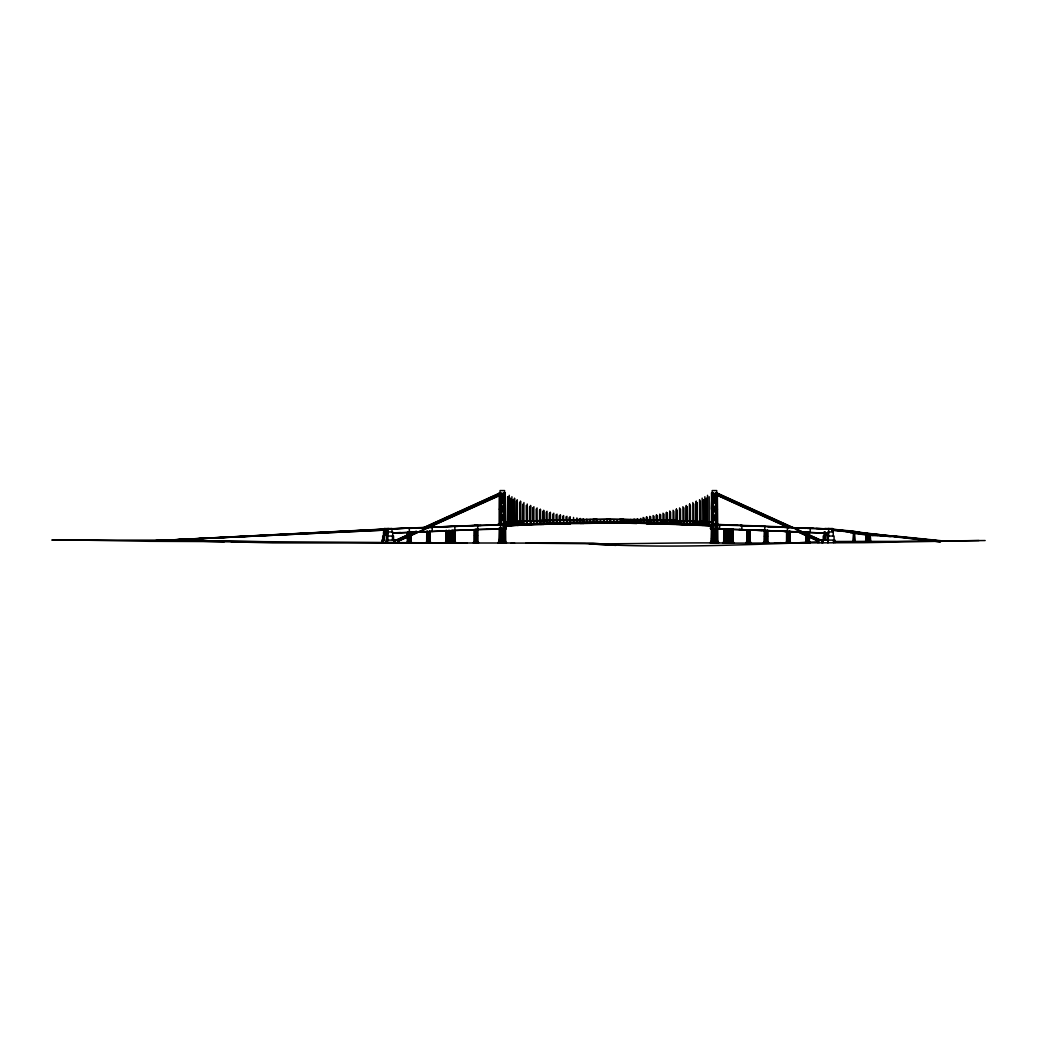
<?xml version="1.0" encoding="UTF-8"?>
<svg xmlns="http://www.w3.org/2000/svg" width="1037" height="1037" viewBox="0 0 1037 1037"><rect width="100%" height="100%" fill="white"/><g stroke="black" fill="none" stroke-linecap="round" stroke-linejoin="round"><path stroke-width="1.5" d="M502.323 509.323L502.323 508.35M503.891 538.047L503.502 540.238L503.049 539.305L502.051 540.238L501.117 538.372L500.197 540.238L500.664 539.305M504.436 537.736L502.18 533.588L503.891 529.7L502.712 533.588L504.436 538.047L500.197 538.047M714.999 499.588L714.999 500.871L713.91 500.871L713.91 499.588L714.999 499.886M715.569 539.305L715.102 540.238L716.036 538.047M499.691 509.232L499.782 493.443M500.612 492.964L499.497 493.055L500.612 492.718M398.571 540.912L505.136 493.055L503.697 493.055L504.371 492.692L505.188 492.821L505.732 542.26M606.632 519.278L623.237 519.68M606.515 519.278L623.548 519.368L623.522 523.218L610.119 523.115L610.132 519.278L593.216 519.368L593.527 522.894M579.968 519.537L596.988 519.368L596.871 523.218L610.274 523.115L596.858 522.868L596.755 519.939L596.845 522.039M610.119 523.115L610.287 519.278L593.527 519.68M711.823 509.232L711.693 492.821L713.067 493.055M711.46 523.257L711.589 492.821L712.756 492.964L711.965 492.718M716.01 493.055L717.28 493.055L715.841 493.055L717.215 492.821L717.176 542.26M642.046 520.043L619.776 519.368L650.056 519.783L650.03 523.633L633.011 523.037M623.185 521.676L649.706 522.441L583.39 521.844L503.256 524.696L509.4 524.061M636.77 523.387L606.502 522.778L636.77 523.387L636.809 519.537M499.315 524.813L499.445 492.821L500.521 492.718M500.288 492.938L499.562 492.821L499.575 524.813M503.101 542.26L503.645 492.821L504.462 492.692L505.032 542.26M504.163 492.964L503.515 509.232M649.888 523.296L663.278 523.957L646.258 523.633L659.675 523.62L659.688 522.791M646.284 520.133L658.21 520.068M715.245 542.26L715.789 492.821L716.593 492.692L717.332 492.821L717.863 542.26M716.308 492.964L715.66 509.232M678.665 524.229L686.157 524.826L659.519 523.957L667.297 523.711L667.297 513.185L667.297 522.894M662.98 522.415L713.521 524.709L651.197 522.13M659.519 523.62L676.539 524.022L663.136 523.957L663.304 520.107L649.914 519.783M710.643 524.709L710.539 528.792L718.9 528.961C723.191 522.479 709.723 522.039 713.223 528.792M853.62 541.923L853.827 533.498M832.97 530.088L832.892 532.033M672.78 520.846L689.864 520.989M661.01 520.496L689.812 520.989L689.774 524.826L676.383 524.359L676.409 520.509L663.317 520.107M719.211 524.541L742.012 525.305L741.688 529.713L717.734 529.013M866.31 541.923L866.517 535.014M869.252 541.923L869.46 535.014M705.082 522.142L699.288 521.533L711.538 521.935L713.793 525.889L686.014 524.826L693.831 524.618L693.727 504.021M828.278 533.316L761.806 530.348M764.515 542.39L764.813 526.148L740.457 525.357M784.516 527.405L828.278 528.883M784.581 531.475L810.053 532.461L810.403 528.053M699.275 521.883L711.758 522.285L713.806 525.552L702.879 525.383L703.06 521.533L689.67 520.989M807.317 528.39L813.28 528.326M807.356 532.461L828.382 533.096M498.901 542.26L499.315 527.937M711.045 542.26L711.46 527.937M711.732 542.26L711.823 528.144M715.932 542.26L716.036 493.443M881.359 535.364L940.52 541.871L832.102 529.064M881.619 535.364L889.902 536.712L892.533 536.129L885.624 535.157M885.339 535.481L869.615 534.664M859.608 532.798L850.69 531.618L850.586 532.888L868.41 535.248L882.513 536.025L874.385 534.314L885.611 535.494M874.619 535.299L870.056 534.146M877.808 535.429L871.184 534.198M878.909 534.833L873.063 534.82M874.36 534.651L879.246 534.509M891.522 536.103L942.711 541.262M892.3 536.129L884.367 536.09L892.533 536.129M866.634 534.275L837.17 530.166L848.422 530.685M837.416 530.166L844.325 531.54M858.416 532.979L831.518 529.596M855.006 532.422L840.748 530.231M837.17 530.166L841.007 529.894M845.272 531.566L848.396 531.022M847.138 531.618L838.246 530.179M850.405 531.268L855.395 531.462M851.727 532.292L845.311 530.931M873.465 533.861L873.011 535.455L854.955 533.057L855.045 531.787L847.19 530.983M892.559 535.792L942.944 540.925L939.678 540.886M500.197 525.487L500.171 492.692L500.236 509.232L499.315 509.232M500.054 493.443L500.054 490.566L504.578 490.566L504.397 540.757L504.371 492.692L504.539 493.443M712.315 492.692L712.212 524.748M716.515 492.692L716.541 509.232L717.461 509.232M504.021 492.964L504.721 492.718M711.965 492.964L713.015 492.821M716.165 492.964L716.865 492.718M386.036 542.662L386.036 540.096L398.973 540.096L398.973 542.662L381.81 542.662L381.81 540.096L384.442 540.096L384.831 533.64L387.657 533.64M825.4 540.096L825.776 533.64L828.615 533.64M427.361 541.923L429.875 536.22M448.723 535.701L446.208 541.923L454.828 541.923L452.313 535.701L454.906 530.892L446.286 530.892L448.801 535.701M449.034 535.701L446.519 541.923L451.847 535.701L446.416 530.892M452.002 541.923L454.53 535.701L451.821 533.238L454.634 530.892L452.08 535.701L454.53 541.923L449.112 535.701L446.597 530.892M452.313 541.923L454.828 535.701M477.085 535.701L474.57 541.923L477.655 541.923M474.881 541.923L477.396 535.701M726.509 529.492L723.995 535.701L732.692 535.701L730.178 541.923M726.898 541.923L724.37 535.701L729.75 529.492L732.303 535.701L729.867 541.923L724.228 535.701L726.82 529.492M732.303 529.492L729.789 535.701L724.383 541.923L726.898 535.701L724.293 529.492L729.75 535.701L732.381 541.923L726.976 535.701L732.485 529.492L723.995 529.492L726.509 535.701L724.072 541.923L732.692 541.923L730.178 535.701L732.615 529.492M747.107 541.923L749.621 535.701L747.029 530.348L749.855 530.348L747.34 535.701M747.405 541.923L749.932 535.701L747.34 530.348M764.593 541.923L767.121 536.22L764.515 530.853L767.354 530.853L764.826 536.22M764.904 541.923L767.432 536.22L764.826 530.853M786.889 541.923L789.416 536.22L786.811 531.748L789.65 531.748L787.122 536.22L789.727 541.923L786.603 541.923M787.2 541.923L789.727 536.22L786.811 536.22L789.416 541.923M503.891 504.358L502.18 500.223L504.436 496.334L500.197 496.308L501.921 500.223L500.197 504.358L500.962 504.436L500.197 505.084L501.921 508.973L500.197 513.121L502.452 508.973L500.741 505.084M503.71 506.108L502.038 508.661L500.275 504.669L502.051 500.521L504.202 504.993M500.741 504.358L502.452 500.223L500.197 496.334M502.582 508.661L500.819 504.669L502.582 500.521M500.301 513.484L502.582 509.271L504.332 513.484L502.582 517.411L500.197 513.419M502.582 517.411L500.819 513.419L502.582 509.271M501.921 517.722L500.197 521.87L502.452 517.722L500.197 513.833L501.921 517.722L502.712 517.722L504.436 513.833L502.18 517.722L504.436 521.87L502.712 517.722M502.051 518.02L500.197 522.479L502.582 518.02L504.436 522.479L502.582 518.02M501.921 533.588L500.197 537.736L502.452 533.588L500.197 529.7L501.921 533.588L502.712 533.588M500.327 538.047L502.051 533.886L504.306 538.047M500.871 538.047L502.582 533.886M716.321 496.308L712.341 496.308L714.052 500.223L712.341 504.358L713.106 504.993L712.341 505.084L714.052 508.973L712.341 513.121L713.923 510.58M715.854 506.108L714.182 508.661L712.419 504.669L714.182 500.521L714.869 500.871M712.886 504.358L714.454 499.886M714.726 500.521L712.989 504.721L714.726 508.661M714.869 517.1L714.182 517.411L712.419 513.419L714.182 509.271L714.869 509.634M714.454 509.323L712.886 505.084M714.726 509.271L712.989 513.484L714.726 517.411M713.923 516.206L712.341 513.833L714.052 517.722L712.341 521.87L714.454 517.398M714.182 518.02L712.341 522.479L714.726 518.02L716.036 522.479M715.906 538.047L712.341 529.7L714.052 533.588L712.341 537.736L713.923 535.209M712.471 538.047L714.182 533.886L714.869 534.249M713.002 538.047L714.726 533.886M477.163 530.037L474.648 535.701L477.085 541.923M767.043 530.853L764.515 536.22L767.432 536.22M503.697 497.397L502.038 499.912L503.645 496.308M503.891 505.084L502.18 508.973L504.436 513.121L502.712 508.973L504.436 505.084L503.671 504.993L504.436 504.358L502.712 500.223L503.904 497.514M502.051 508.661L503.813 504.669L502.038 500.521M502.051 517.411L503.813 513.419L502.038 509.271M500.197 529.298L504.436 529.298L502.582 533.29L503.813 529.298M714.869 499.588L714.182 499.912L715.776 496.308M716.036 496.334L714.312 500.223L716.036 504.358M716.048 503.101L714.856 500.223L716.048 497.514M714.182 508.661L716.036 504.669M716.036 505.084L714.312 508.973L716.036 513.121M716.048 511.85L714.856 508.973L716.048 506.263M714.182 517.411L716.036 513.419M716.036 513.833L714.312 517.722L716.036 521.87M716.048 520.6L714.856 517.722L716.048 515.026M714.869 532.966L714.182 533.29L715.945 529.298M716.036 529.7L714.312 533.588L716.036 537.736M716.048 536.479L714.856 533.588L716.048 530.892M749.544 530.348L747.029 535.701L749.932 535.701M408.034 541.923L410.548 537.205L408.111 532.733M806.216 541.923L808.73 537.205L806.138 532.733L808.964 532.733L806.449 537.205M806.527 541.923L809.041 537.205L806.449 532.733M429.564 536.22L427.05 541.923L430.135 541.923M502.582 540.238L502.128 539.305L501.117 540.238L502.051 538.372L502.971 540.238M502.051 540.238L502.971 538.372L503.425 539.305M713.806 540.238L713.339 539.305L712.341 540.238L713.262 538.372L714.726 540.238L714.26 539.305L713.262 540.238L714.182 538.372L715.102 540.238M714.182 540.238L715.102 538.372L716.036 540.238M714.726 540.238L714.649 539.305M448.723 541.923L446.208 535.701L448.801 530.892M407.8 537.205L410.328 532.733M408.111 537.205L410.626 532.733L407.8 532.733L410.328 537.205L407.722 541.923L410.821 541.923M429.564 541.923L427.05 536.22L429.642 531.748M427.438 536.22L429.953 531.748L427.127 531.748L429.642 536.22M786.811 536.22L789.338 531.748M503.891 493.806L502.66 495.958L501.441 493.806L500.197 495.958L504.436 495.958M716.036 493.806L714.804 495.958L713.573 493.806L712.341 495.958L716.567 495.958M808.666 532.733L806.138 537.205L809.041 537.205M502.958 525.552L505.239 521.935L553.602 520.107L540.225 520.846M503.23 525.539L505.019 522.285L517.476 521.533M530.529 520.989L517.243 521.883L517.515 525.383L506.6 525.889L508.856 521.935L517.346 521.883M499.575 527.937L500.197 540.757L503.723 540.562M500.832 542.26L500.91 540.562M711.46 538.851L712.212 538.851L712.341 540.757L716.398 540.562M712.756 527.885L713.041 540.562M446.377 541.923L451.704 535.701M449.112 541.923L454.595 535.701L452.08 530.892M724.267 535.701L729.607 529.492M726.976 541.923L732.303 535.701L727.015 529.492M727.118 541.923L732.459 535.701M451.886 530.892L446.416 535.701L451.847 541.923M449.151 535.701L451.963 533.238L454.634 535.701M449.228 533.238L451.743 530.892M394.371 540.912L414.852 531.618M422.163 528.3L499.964 492.964M394.384 541.094L416.33 531.138M422.176 528.481L499.717 493.301M398.584 541.094L503.917 493.301M799.812 542.675L817.376 541.82M781.03 542.675L774.47 543.103L804.621 542.675M384.675 529.064L155.394 540.718L384.494 530.101L155.602 540.718M508.778 522.285L517.489 521.883M388.499 528.883L477.837 525.305L454.854 526.485L454.906 542.39M387.747 529.064L155.394 540.718M391.571 528.883L409.446 528.053L157.624 540.718L386.49 529.466L386.62 533.524M623.185 522.013L497.553 524.541L503.256 524.696M509.374 525.253L504.876 525.474L511.902 525.292L511.902 496.723M506.743 525.889L517.502 525.046M506.056 525.746L516.841 525.253M392.958 532.888L400.645 532.538M392.699 533.031L409.498 532.253M392.699 533.238L454.971 530.555M407.891 528.326L426.324 527.535M409.408 532.461L409.265 528.39L432.053 527.405M408.137 532.175L424.937 531.45M408.241 532.396L477.85 529.505M978.98 540.536L864.314 542.675L748.753 543.116L748.753 542.39L751.021 542.39L751.021 543.116M513.73 521.883L526.913 520.989M530.503 521.326L543.971 520.509L517.424 521.533M517.372 525.383L530.75 524.489L517.515 525.383M519.641 525.137L527.133 524.826L519.628 524.8L523.918 524.761L523.918 502.543M806.605 542.675C734.17 545.034 661.71 548.379 589.262 543.79C636.42 544.062 683.772 542.26 731.046 543.116L731.046 542.39L728.765 542.39L728.765 543.116M506.315 524.372L429.175 527.405M430.692 527.34L455.036 526.148M506.587 525.552L508.636 522.285M452.171 542.39L452.171 530.516L500.56 528.961L500.638 524.541M534.483 524.229L527.133 524.826M530.594 524.489L544.01 524.359L526.99 524.826M834.591 541.508L865.856 541.392M474.752 525.305L481.038 525.448M486.923 525.24L497.566 524.891M477.759 529.713L477.642 525.642L500.651 524.891L500.612 496.567M478.109 529.401L474.985 529.505L500.547 528.74M487.131 529.103L506.225 528.792L506.134 524.709M543.829 520.509L557.232 520.107L543.764 520.846L543.868 524.359L557.258 523.957L549.467 523.711L549.467 522.894M543.777 523.192L543.686 510.269L543.777 524.009L557.245 523.62M544.801 524.216L540.381 524.359M547.601 524.139L553.628 523.62M553.46 520.107L570.48 519.783L557.232 520.444M559.5 520.302L553.615 520.444M557.219 520.107L557.115 523.957L570.506 523.633L553.499 523.957L574.252 523.154M566.72 520.133L580.124 519.537M570.337 519.783L583.74 519.537L570.298 520.133L570.506 523.633M566.889 523.633L583.766 523.387L570.35 523.296L570.22 516.867L570.311 522.467M579.981 519.874L596.845 519.368M583.468 518.876L583.572 523.037L597.014 523.218L583.624 523.387L583.727 519.537M580.137 523.387L600.76 523.167M404.91 543.077L272.705 542.895L231.199 541.845M603.573 523.141L606.658 523.115M499.588 493.443L505.045 493.443M711.719 493.443L717.189 493.443M504.436 493.806L500.197 493.806L501.441 495.958L502.673 493.806L503.891 495.958M716.567 493.806L712.341 493.806L713.573 495.958L714.817 493.806L716.036 495.958M509.232 495.31L509.232 525.422M707.545 495.31L707.545 521.52M711.745 495.31L711.836 524.605M712.341 496.334L713.923 498.706M704.862 496.723L704.862 521.404M709.165 496.723L709.165 525.292M510.398 498.149L510.398 522.817M702.166 498.149L702.166 522.817M517.191 499.64L517.282 525.046M699.586 499.64L699.586 522.687M501.921 500.223L502.712 500.223M714.052 500.223L714.856 500.223M516.4 501.065L516.4 522.557M700.364 501.065L700.455 524.903L696.164 524.903L696.164 524.087M519.615 502.543L519.615 522.415M692.846 502.543L692.846 522.415M527.25 504.021L527.25 524.618M526.265 505.473L526.355 522.155M690.409 505.473L690.499 524.489M533.861 506.678L533.861 524.359M682.916 506.678L683.007 520.483M537.075 507.897L537.166 524.242L529.557 524.359M679.598 507.897L679.598 520.328M683.901 507.897L683.901 524.242M501.921 508.973L502.712 508.973M714.052 508.973L714.856 508.973M501.117 524.813L500.677 498.175M505.317 509.232L504.397 509.232L504.306 493.443M536.181 509.115L536.181 521.741M680.492 509.115L680.596 524.126M711.46 509.232L711.978 493.443L711.836 525.422L704.862 525.292M713.002 509.232L713.262 524.813L719.211 524.891M539.577 510.269L539.577 521.585M673.091 510.269L673.091 521.585M547.03 511.254L547.121 523.905M673.843 511.254L673.946 523.905M546.214 512.213L546.214 521.455M670.55 512.213L670.654 523.802M553.771 513.185L553.771 523.711M663.006 513.185L663.006 521.274M552.786 514.119L552.786 521.352M556.986 514.119L557.076 523.607M663.991 514.119L663.991 523.607M556.078 514.819L556.169 521.131M660.699 514.819L660.699 523.516L649.745 523.361M563.597 515.545L563.687 523.439M653.09 515.545L653.18 519.796M562.715 516.283L562.715 519.407M566.928 516.283L567.019 523.361L556.078 523.516M654.049 516.283L654.049 523.361M566.008 516.867L566.008 519.667M650.666 516.867L650.756 523.283L643.147 523.218M573.526 517.45L573.63 523.218L566.008 523.283M643.147 517.45L643.147 519.926M714.052 517.722L714.856 517.722M576.922 517.943L576.922 523.154M644.042 517.943L644.146 523.154M640.801 518.435L640.801 523.089M586.786 519.161L586.877 522.985M634.19 519.161L634.19 522.985M630.768 519.42L630.872 522.946M600.475 519.978L600.475 522.829M607.073 520.043L607.176 522.778M613.8 520.043L613.891 522.778M617.158 520.004L617.248 522.804L602.873 522.778M620.502 519.978L620.593 522.829M624.131 519.939L624.222 522.855M663.149 520.444L649.901 520.133M603.819 521.987L603.715 520.004L603.819 522.804M610.534 521.948L610.443 520.068L610.534 522.765M702.905 521.883L689.657 521.326M711.538 521.935L713.793 525.889M590.209 522.13L590.105 519.42L590.209 522.946M627.541 522.091L627.45 519.68L627.541 522.894M637.405 522.22L637.496 518.876L637.496 523.037M580.163 522.272L580.266 518.435L580.266 523.089M647.438 522.402L647.347 517.45L647.438 523.218M657.289 522.622L657.38 515.545L657.38 523.439M560.278 522.713L560.369 514.819L560.369 523.516M550.414 522.998L550.323 512.213L550.414 523.802L547.549 523.802M636.783 523.05L650.043 523.296M540.471 523.309L540.381 509.115L540.471 524.126M677.291 523.192L677.187 510.269L677.291 524.009M530.464 523.672L530.568 505.473L530.568 524.489M687.116 523.555L687.207 506.678L687.207 524.359L679.598 524.242M672.507 523.905L666.35 523.802L666.35 522.998M697.149 523.944L697.058 502.543L697.149 524.761L692.846 524.761L692.846 523.944M520.613 524.087L520.509 501.065L520.613 524.903M676.539 524.022L689.786 524.489M514.611 524.359L514.508 498.149L514.611 525.163M703.786 524.229L703.695 499.64L703.786 525.046M706.469 524.359L706.366 498.149L706.469 525.163M505.019 524.605L507.767 524.605M530.75 524.489L522.946 524.618L522.946 523.815M530.763 524.826L530.581 520.989M709.775 525.526L714.078 525.526L714.078 524.709M500.197 528.481L504.436 528.481M712.341 528.481L716.567 528.481M506.225 528.572L497.864 528.74M710.462 528.572L719.004 528.74M824.765 528.559L832.53 528.559L832.53 531.968M712.341 529.298L716.489 529.298M383.586 529.453L387.747 529.401L387.747 528.559M810.053 532.253L717.656 528.792M451.821 533.238L449.151 530.892L446.597 535.701L449.034 541.923M714.052 533.588L714.856 533.588M384.442 535.286L387.268 535.286M825.4 535.286L828.226 535.286M446.208 535.701L454.906 535.701L452.391 530.892M474.57 535.701L477.474 535.701L474.959 530.037M427.05 536.22L429.953 536.22L427.438 531.748M410.626 537.205L407.722 537.205L410.25 541.923M712.341 538.047L716.437 538.047M504.436 538.372L500.197 538.372L501.117 540.238M716.036 538.372L712.341 538.372L713.262 540.238M503.515 538.851L504.267 538.851M504.552 538.851L505.317 538.851M715.66 538.851L716.411 538.851L716.541 540.757L716.723 490.566L712.186 490.566L712.186 493.443M985.15 540.536L941.168 540.964A1518.427 1228.858 31.5 0 0 896.94 541.405L867.334 541.392M499.186 540.757L501.247 540.757L501.532 542.26M503.386 540.757L505.447 540.757M711.33 540.757L713.378 540.757L713.663 542.26M715.53 540.757L717.578 540.757M746.809 541.923L749.932 541.923L747.405 535.701M764.295 541.923L767.432 541.923L764.904 536.22M805.918 541.923L809.041 541.923L806.527 537.205M855.162 541.923L852.881 541.923L853.464 533.498L854.579 533.498L855.162 541.884M867.852 541.923L865.571 541.923L866.154 535.014L867.269 535.014L867.852 541.884M870.795 541.923L868.513 541.923L869.097 535.014L870.212 535.014L870.795 541.884M718.563 542.26L710.345 542.26L710.423 543.116M397.041 542.986L514.546 543.012M467.156 543.077L203.77 541.262L224.264 541.807M525.94 543.155L585.024 543.673L615.706 545.358L593.047 543.077L511.241 543.09M939.652 541.223L942.918 541.262L890.537 535.883M412.545 542.999L419.622 543.077M623.393 519.706L636.796 519.874M633.037 519.537L650.056 519.783M651.184 522.467L662.967 522.765M661.01 520.159L672.948 520.509M713.3 524.463L716.139 524.541M717.656 524.592L737.411 525.253M717.643 524.942L742.012 525.642M672.793 520.509L689.19 521.105M741.805 525.642L764.8 526.485M740.444 525.707L755.843 526.265M764.476 530.555L738.927 529.505L761.793 530.555M761.741 526.148L787.614 527.055L787.264 531.475L763.232 530.4M764.606 526.485L810.39 528.39M767.808 526.731L783.194 527.34M691.925 521.572L699.534 521.883M689.644 524.489L703.034 525.046M686.027 524.489L703.021 525.383M792.125 527.729L805.995 528.326M870.808 534.081L873.439 534.211L854.851 531.851M816.262 528.468L825.193 528.883M829.017 529.064L840.981 530.244M810.195 528.39L833.217 529.116L832.296 530.088L840.696 530.866M703.773 525.253L710.189 525.552M831.7 530.231L838.194 530.814M845.699 530.737L855.369 531.8M871.287 533.964L879.22 534.846M851.779 531.657L859.958 532.538M862.214 533.044L867.463 533.536M862.24 533.174L867.023 533.783M862.914 533.575L865.908 533.977M716.8 492.964L822.406 540.912M717.06 493.301L822.393 541.094M717.267 495.116L788.95 527.639M797.725 531.618L818.206 540.912M717.241 495.297L787.459 527.159M796.247 531.138L818.18 541.094M727.157 529.492L732.485 535.701L730.1 529.492M449.254 535.701L454.595 541.923M715.867 540.562L715.906 538.851M787.122 531.748L789.65 536.22M806.216 537.205L808.73 541.923M408.034 537.205L410.548 541.923M714.726 538.372L715.647 540.238M501.208 539.305L501.662 540.238M764.593 536.22L767.121 541.923M427.361 536.22L429.875 541.923M477.163 535.701L474.648 530.037L477.474 530.037L474.959 535.701L477.396 541.923M713.132 496.308L714.726 499.912M712.588 496.308L714.182 499.912M712.963 529.298L714.726 533.29M712.419 529.298L714.182 533.29M500.988 496.308L502.582 499.912M500.456 496.308L502.038 499.912M500.819 529.298L502.582 533.29M500.275 529.298L502.038 533.29M714.182 500.521L715.919 504.721M714.182 509.271L715.919 513.484M714.726 518.02L716.01 521.118M714.182 533.886L714.454 532.966M502.038 533.886L503.762 538.047M747.107 535.701L749.621 541.923M724.072 535.701L726.587 541.923M827.695 533.64L828.083 535.286M386.749 533.64L387.125 540.096M716.593 492.692L716.684 493.443M712.393 492.692L712.484 493.443M711.836 540.757L711.706 527.937M504.812 538.851L504.941 540.757L504.812 493.443L504.941 509.232M499.575 538.851L499.497 543.116M383.781 529.453L383.936 533.524M432.235 527.055L432.196 531.475M869.862 535.014L869.978 539.162M866.919 535.014L866.997 537.775M854.216 533.498L854.423 541.923M717.098 502.919L717.073 540.757L716.956 492.718M713.041 496.593L713.262 509.232M500.897 496.593L501.117 509.232M834.966 542.662L834.966 540.096L817.791 540.096L817.791 542.662M834.059 540.096L834.059 536.038L827.345 536.038L827.345 540.096M833.424 540.096L833.424 542.662M833.242 536.038L833.242 531.968L827.85 531.968L827.85 536.038M832.102 528.559L832.102 529.401M829.017 528.559L829.017 529.401M828.706 528.559L828.576 536.038M828.278 528.559L828.278 529.233L825.193 529.233L825.193 528.559M828.369 536.038L828.369 540.096M828.109 540.096L828.109 542.662M827.785 540.096L827.785 542.662M825.193 531.968L825.193 540.096M824.778 531.968L824.778 536.038L823.235 536.038L823.235 540.096M824.259 536.038L824.259 540.096M824.052 531.968L824.052 536.038M822.924 540.096L822.924 542.662M822.652 540.096L822.652 542.662M822.328 540.096L822.328 542.662M821.706 540.096L821.706 542.662M819.023 540.096L819.023 542.662M809.404 543.116L809.34 532.357L808.666 532.357L808.588 543.116M809.119 532.357L809.119 542.39M808.873 532.357L808.873 542.39M807.706 537.205L807.706 534.781L807.395 537.205M807.784 541.923L807.784 539.305L807.473 541.923M806.669 543.116L806.605 532.357L805.918 532.357L805.853 543.116M806.384 532.357L806.384 542.39M806.138 532.357L806.138 542.39M790.816 543.116L790.816 542.39L788.535 542.39L788.535 543.116M790.09 543.116L790.025 531.372L789.338 531.372L789.338 542.39M789.805 531.372L789.805 542.39M789.559 531.372L789.559 542.39M789.274 542.39L789.274 543.116M788.392 536.22L788.392 533.796L788.081 536.22M788.47 541.923L788.47 538.812L788.159 541.923M788.081 543.116L788.081 542.39L785.8 542.39L785.8 543.116M787.342 543.116L787.368 531.255L786.603 531.372L786.526 543.116M787.057 531.372L787.057 542.39M786.811 531.372L786.811 542.39M767.795 542.39L767.795 543.116M767.73 542.39L767.73 530.477L767.043 530.477L766.978 543.116M767.51 530.477L767.51 542.39M767.263 530.477L767.263 542.39M766.084 536.22L766.084 533.796L765.786 536.22M766.162 541.923L766.162 538.812L765.863 541.923M765.047 543.116L764.982 530.477L764.295 530.477L764.23 543.116M764.762 530.477L764.762 542.39M750.295 542.39L750.295 543.116M750.231 542.39L750.231 529.959L749.544 529.959L749.479 543.116M750.01 529.959L750.01 542.39M749.764 529.959L749.764 542.39M748.597 535.701L748.597 533.018L748.286 535.701M748.675 541.923L748.675 538.812L748.364 541.923M747.56 543.116L747.483 529.959L746.809 529.959L746.744 543.116M747.275 529.959L747.275 542.39M747.029 529.959L747.029 542.39M746.005 543.116L746.005 542.39L748.286 542.39L748.286 543.116L731.513 543.116L731.513 542.39L733.781 542.39L733.781 543.116M733.055 543.116L732.99 529.103L732.303 529.103L732.303 542.39M732.77 529.103L732.77 542.39M732.524 529.103L732.524 542.39M732.239 542.39L732.239 543.116M731.357 535.701L731.357 532.603L731.046 535.701M731.435 541.923L731.435 538.812L731.124 541.923M730.32 543.116L730.255 529.103L729.568 529.103L729.504 543.116M730.035 529.103L730.035 542.39M729.789 529.103L729.789 542.39M727.987 543.116L727.987 542.39L725.719 542.39L725.719 543.116M727.261 543.116L727.196 529.103L726.509 529.103L726.509 542.39M726.976 529.103L726.976 542.39M726.73 529.103L726.73 542.39M726.444 542.39L726.444 543.116M725.641 541.923L725.641 538.812L725.33 541.923M725.563 535.701L725.563 532.603L725.252 535.701M725.252 543.116L725.252 542.39L722.97 542.39L722.97 543.116M724.513 543.116L724.448 529.103L723.774 529.103L723.709 543.116M724.228 529.103L724.228 542.39M723.995 529.103L723.995 542.39M718.485 542.26L718.563 543.116M717.474 542.26L717.474 543.116M717.28 542.26L717.28 543.116M716.411 493.443L716.411 538.851M716.152 493.443L716.152 538.851M715.841 542.26L715.841 543.116M715.647 542.26L715.647 543.116M714.454 499.588L714.454 500.871M714.454 508.35L714.454 509.634M714.454 517.1L714.454 518.383M714.363 542.26L714.286 543.116M713.262 527.937L713.262 538.851M713.262 542.26L713.262 543.116M712.886 493.443L713.002 524.813M713.002 527.937L712.886 540.757M713.08 542.26L713.08 543.116M712.756 493.443L712.756 524.748M712.497 496.567L712.497 502.828M712.497 505.965L712.497 512.226M712.497 515.363L712.497 524.748M712.497 531.022L712.497 537.283M712.212 527.885L712.341 540.757M711.628 542.26L711.628 543.116M711.447 542.26L711.447 543.116M696.255 522.557L696.255 501.065L696.164 522.557M689.527 523.815L689.527 524.618M686.3 520.639L686.3 505.473L686.209 520.639M666.441 521.455L666.441 512.213L666.35 521.455M663.006 522.894L663.006 523.711M659.791 519.9L659.791 514.119L659.688 519.9M656.486 519.55L656.486 514.819L656.395 519.55M649.849 519.407L649.849 516.283L649.745 519.407M612.958 521.987L612.958 522.804M609.6 521.974L609.6 522.778M606.243 521.948L606.243 522.765M559.487 519.796L559.487 515.545L559.384 519.796M552.786 522.791L552.786 523.607M549.558 521.274L549.558 513.185L549.467 521.274M542.921 521.611L542.921 511.254L542.831 521.611M529.661 520.483L529.661 506.678L529.557 520.483M523.037 522.285L523.037 504.021L522.946 522.285M513.082 522.687L513.082 499.64L512.978 522.687M506.989 525.526L506.989 524.709L502.699 524.709L502.699 525.526M506.432 543.116L506.354 542.26L498.201 542.26L498.278 543.116M505.33 542.26L505.33 543.116M504.021 493.443L504.021 538.851M503.891 493.443L503.697 543.116M502.478 543.116L502.478 542.26L502.232 543.116M502.31 499.588L502.323 500.871M502.31 517.1L502.323 518.383M502.323 532.966L502.31 534.249M502.141 542.26L502.141 543.116M501.117 527.937L501.117 538.851M501.13 542.26L501.13 543.116M500.741 496.308L500.741 525.487M500.858 527.937L500.858 538.851M500.612 527.885L500.612 538.851M500.352 498.136L500.352 524.748M500.352 527.885L500.352 538.851M500.067 527.885L500.197 540.757M499.821 493.443L499.821 509.102M499.303 542.26L499.303 543.116M478.485 543.116L478.485 542.39L476.216 542.39L476.216 543.116M477.759 543.116L477.694 529.661L477.007 529.661L476.942 543.116M477.474 529.661L477.474 542.39M477.227 529.661L477.227 542.39M476.216 535.701L476.216 533.018L475.905 535.701M476.139 541.923L476.139 538.812L475.827 541.923M475.75 543.116L475.75 542.39L473.468 542.39L473.468 543.116M475.024 542.39L475.024 543.116M474.959 542.39L474.959 529.661L474.272 529.661L474.207 543.116M474.739 529.661L474.739 542.39M474.492 529.661L474.492 542.39M455.93 543.116L455.93 542.39L453.649 542.39L453.649 543.116M455.191 543.116L455.126 530.516L454.452 530.516L454.375 543.116M454.66 530.516L454.66 542.39M453.649 535.701L453.649 533.238L453.338 535.701M453.571 541.923L453.571 538.812L453.26 541.923M453.182 543.116L453.182 542.39L450.914 542.39L450.914 543.116M452.456 543.116L452.391 530.516L451.704 530.516L451.704 542.39M451.925 530.516L451.925 542.39M451.639 542.39L451.639 543.116M450.136 543.116L450.136 542.39L447.854 542.39L447.854 543.116M449.397 543.116L449.332 530.516L448.645 530.516L448.58 543.116M449.112 530.516L449.112 542.39M448.865 530.516L448.865 542.39M447.854 535.701L447.854 533.238L447.543 535.701M447.777 541.923L447.777 538.812L447.465 541.923M447.388 543.116L447.388 542.39L445.119 542.39L445.119 543.116M446.662 543.116L446.597 530.516L445.91 530.516L445.845 543.116M446.377 530.516L446.377 542.39M446.13 530.516L446.13 542.39M430.964 543.116L430.964 542.39L428.696 542.39L428.696 543.116M430.238 543.116L430.174 531.372L429.487 531.372L429.422 543.116M429.953 531.372L429.953 542.39M429.707 531.372L429.707 542.39M428.696 536.22L428.696 533.796L428.385 536.22M428.618 541.923L428.618 538.812L428.307 541.923M428.229 543.116L428.229 542.39L425.948 542.39L425.948 543.116M427.503 543.116L427.438 531.372M427.218 531.372L427.218 542.39M426.972 531.372L426.972 542.39M426.751 531.372L426.687 543.116M411.65 543.116L411.65 542.39L409.369 542.39L409.369 543.116M410.911 543.116L410.846 532.357L410.172 532.357L410.108 543.116M410.626 532.357L410.626 542.39M410.393 532.357L410.393 542.39M409.369 537.205L409.369 534.781L409.058 537.205M409.291 541.923L409.291 539.305L408.98 541.923M408.902 543.116L408.902 542.39L406.634 542.39L406.634 543.116M408.111 532.357L408.176 543.116M407.891 532.357L407.891 542.39M407.645 532.357L407.645 542.39M407.424 532.357L407.424 542.39M407.36 542.39L407.36 543.116M397.754 540.096L397.754 542.662M395.058 540.096L395.058 542.662M394.436 540.096L394.436 542.662M394.112 540.096L394.112 542.662M393.84 540.096L393.84 542.662M393.529 540.096L393.529 536.038L386.814 536.038L386.814 540.096M392.712 536.038L392.712 531.968L383.521 531.968L383.521 536.038M392.505 536.038L392.505 540.096M391.999 531.968L391.999 528.559L384.234 528.559L384.234 531.968M391.571 528.559L391.571 529.233L388.499 529.233L388.499 528.559M388.175 528.559L388.175 531.968M388.045 531.968L388.045 536.038M387.838 536.038L387.838 540.096M387.579 540.096L387.579 542.662M386.205 529.401L386.205 531.968M385.79 531.968L385.79 533.64M384.675 528.559L384.675 529.401M384.247 540.096L384.247 536.038L382.705 536.038L382.705 540.096M383.729 536.038L383.729 540.096M383.353 540.096L383.353 542.662M58.953 539.733L51.85 540.057L167.113 540.147L265.926 541.781L149.38 541.314L58.953 539.733M507.702 496.723L507.599 521.404L507.702 496.723M502.854 499.588L501.765 499.588L501.765 500.871L502.854 500.871L502.854 499.588M689.618 504.021L689.527 520.768L689.618 504.021M532.966 507.897L532.875 520.328L532.966 507.897M502.854 508.35L501.765 508.35L501.765 509.634L502.854 509.634L502.854 508.35M714.999 508.35L713.91 508.35L713.91 509.634L714.999 509.634L714.999 508.35M676.396 509.115L676.293 521.741L676.396 509.115M669.746 511.254L669.643 521.611L669.746 511.254M646.557 516.867L646.453 519.667L646.557 516.867M502.854 517.1L501.765 517.1L501.765 518.383L502.854 518.383L502.854 517.1M714.999 517.1L713.91 517.1L713.91 518.383L714.999 518.383L714.999 517.1M569.43 517.45L569.326 519.926L569.43 517.45M502.854 532.966L501.765 532.966L501.765 534.249L502.854 534.249L502.854 532.966M714.999 532.966L713.91 532.966L713.91 534.249L714.999 534.249L714.999 532.966M765.786 542.39L763.504 542.39L763.504 543.116L765.786 543.116L765.786 542.39M768.521 542.39L766.239 542.39L766.239 543.116L768.521 543.116L768.521 542.39M807.395 542.39L805.127 542.39L805.127 543.116L807.395 543.116L807.395 542.39M810.143 542.39L807.862 542.39L807.862 543.116L810.143 543.116L810.143 542.39M714.623 543.116L714.623 542.26L714.545 543.116"/></g></svg>
